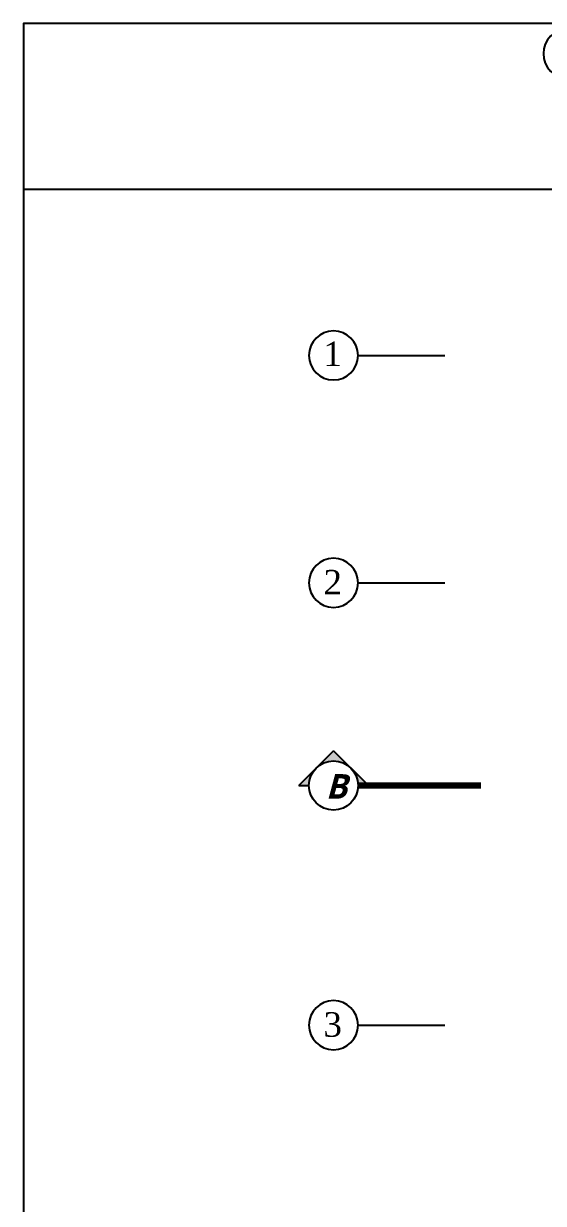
# Model space of a CAD drawing. Header units: millimetres. Extents: x 118878 to 201916, y 10986 to 20993.
# Drawn here: x 182916 to 183761, y 16543 to 18463 of the extents above; entities that cross this region are included whole.
import ezdxf
from ezdxf.enums import TextEntityAlignment as Align

# ---------------------------------------------------------------- set-up
doc = ezdxf.new("R2010")
doc.units = ezdxf.units.MM
doc.header["$LTSCALE"] = 100
doc.linetypes.add('DASHDOT', pattern=[1, 0.5, -0.25, 0, -0.25])
for name, color, linetype in [('2', 2, 'Continuous'), ('3', 3, 'Continuous'), ('7', 7, 'Continuous'), ('AX', 1, 'Continuous'), ('TOOLS', 1, 'Continuous')]:
    doc.layers.add(name, color=color, linetype=linetype)
doc.styles.add('textstyle10', font='')
doc.styles.add('textstyle4', font='')
doc.styles.get('textstyle10').set_extended_font_data('Segoe UI Black', italic=True, bold=True)
doc.styles.get('textstyle4').set_extended_font_data('Romantic')

# ---------------------------------------------------------------- blocks, each defined once
blk = doc.blocks.new('C1')
at = {"layer": 'AX'}
blk.add_line((0, 100.0000000000014), (0, 0), dxfattribs=at)
blk.add_circle((0, 128.3499999999999), 28.34999999999997, dxfattribs=at)
blk = doc.blocks.new('col40x40')
at = {"layer": 'AX', "transparency": 33554687}
blk.add_hatch(color=252, dxfattribs=at).paths.add_polyline_path([(-20, -20), (20, -20), (20, 20), (-20, 20)], flags=0)
at = {"layer": 'AX', "linetype": 'DASHDOT'}
for p, q in [((0, 50), (0, -50)), ((50, 0), (-50, 0))]:
    blk.add_line(p, q, dxfattribs=at)
at = {"layer": 'AX', "color": 7}
blk.add_lwpolyline([(-20, -20), (20, -20), (20, 20), (-20, 20)], close=True, dxfattribs=at)
blk = doc.blocks.new('ax-t1')
at = {"xscale": -1}
for p in [(29.99999999994178, -260), (480, -260), (1080, -260), (29.99999999994178, -980), (480, -980), (1080, -980), (29.99999999994178, -1350), (480, -1350), (1080, -1350)]:
    blk.add_blockref('col40x40', p, dxfattribs=at)
blk = doc.blocks.new('AX-01')
at = {"layer": 'AX', "xscale": 1.41093474426815, "yscale": -1.41093474426815, "zscale": -1.41093474426815}
for p, rotation in [((20, 290.0000000001164), 180), ((620, 290.0000000001164), 180), ((1070.000000000058, 290.0000000001164), 180), ((-180, -20), 270), ((-180, -390), 270), ((-180, -1110), 270)]:
    blk.add_blockref('C1', p, dxfattribs=dict(at, rotation=rotation))
at = {"layer": 'AX', "rotation": 180}
blk.add_blockref('ax-t1', (1100, -1370), dxfattribs=at)
at = {"layer": 'AX', "color": 3, "style": 'textstyle4'}
for s, p in [('A', (15.30005249375245, 472.5113642526558)), ('B', (615.3000524937524, 472.5113642526558)), ('C', (1065.300052493811, 472.5113642526558)), ('1', (-362.5113642525394, -17.29778092329798)), ('2', (-362.5113642525394, -388.8556885658909)), ('3', (-362.5113642525394, -1108.855688565891))]:
    blk.add_text(s, height=40, dxfattribs=at).set_placement(p, align=Align.MIDDLE)
blk = doc.blocks.new('SEC-SSS1')
at = {"layer": 'TOOLS', "transparency": 33554687}
h = blk.add_hatch(color=3, dxfattribs=at)
edge = h.paths.add_edge_path(flags=0)
edge.add_line((56.56854249492608, -56.56854249492608), (28.28427124746668, -28.28427124747327))
edge.add_arc((6.75e-13, -56.56854249493011), 39.99999999999932, 0, 44.99999999999068, ccw=False)
edge.add_arc((-2.3448e-12, -56.56854249493585), 40.00000000000234, 314.9999999999963, 360, ccw=False)
edge.add_line((28.2842712474594, -84.85281374240122), (56.56854249492608, -56.56854249492608))
edge = h.paths.add_edge_path(flags=0)
edge.add_arc((-1.3038e-12, -56.56854249493977), 39.99999999999883, 270.0000000000019, 314.99999999999926, ccw=False)
edge.add_line((3.3e-15, -96.56854249493861), (0, -113.137084989847))
edge.add_line((0, -113.137084989847), (28.28427124745939, -84.85281374240122))
edge = h.paths.add_edge_path(flags=0)
edge.add_line((0, 0), (0, -16.56854249493458))
edge.add_arc((1.6502e-12, -56.56854249494063), 40.00000000000606, 45.000000000002274, 90.00000000000227, ccw=False)
edge.add_line((28.28427124746668, -28.28427124747328), (0, 0))
at = {"layer": 'TOOLS', "color": 3}
for p, q in [((0, 0), (0, -16.56854249493458)), ((0, 0), (56.56854249492608, -56.56854249492608)), ((-7.276e-12, -113.1370849898543), (56.56854249492608, -56.56854249492608))]:
    blk.add_line(p, q, dxfattribs=at)
at = {"layer": 'TOOLS', "color": 3, "linetype": 'DASHDOT', "const_width": 10}
blk.add_lwpolyline([(0, -96.56854249493861), (0, -296.5685424949386)], dxfattribs=at)
at = {"layer": 'TOOLS', "color": 3}
blk.add_circle((0, -56.56854249493659), 40.00000000000201, dxfattribs=at)
blk = doc.blocks.new('SEC-S-N-1')
at = {"layer": '3', "rotation": 90.00000000000001}
blk.add_blockref('SEC-SSS1', (-417.662016921764, -969.9999999999127), dxfattribs=at)
at = {"layer": 'TOOLS', "style": 'textstyle10'}
blk.add_text('B', height=40, dxfattribs=at).set_placement((-356.3935269205831, -971.4178898256287), align=Align.MIDDLE)

msp = doc.modelspace()

# ---------------------------------------------------------------- linework, layer by layer
at = {"layer": '3'}
msp.add_lwpolyline([(182915.9799632381, 15462.96584923059), (185915.9799632381, 15462.96584923059), (185915.9799632381, 18462.96584923059), (182915.9799632381, 18462.96584923059)], close=True, dxfattribs=at)
at = {"layer": '7'}
msp.add_lwpolyline([(185915.9799632381, 17592.96584923059), (185180.9799632381, 17592.96584923059), (185180.9799632381, 15492.96584923059), (183780.9799632381, 15492.96584923059), (183780.9799632381, 18192.96584923059), (182915.9799632381, 18192.96584923059)], dxfattribs=at)

# ---------------------------------------------------------------- block references
at = {"layer": '2'}
msp.add_blockref('AX-01', (183780.9799632381, 17942.96584923047), dxfattribs=at)
at = {"layer": '3'}
msp.add_blockref('SEC-S-N-1', (183780.9799632381, 18192.96584923059), dxfattribs=at)

doc.saveas('drawing.dxf')
